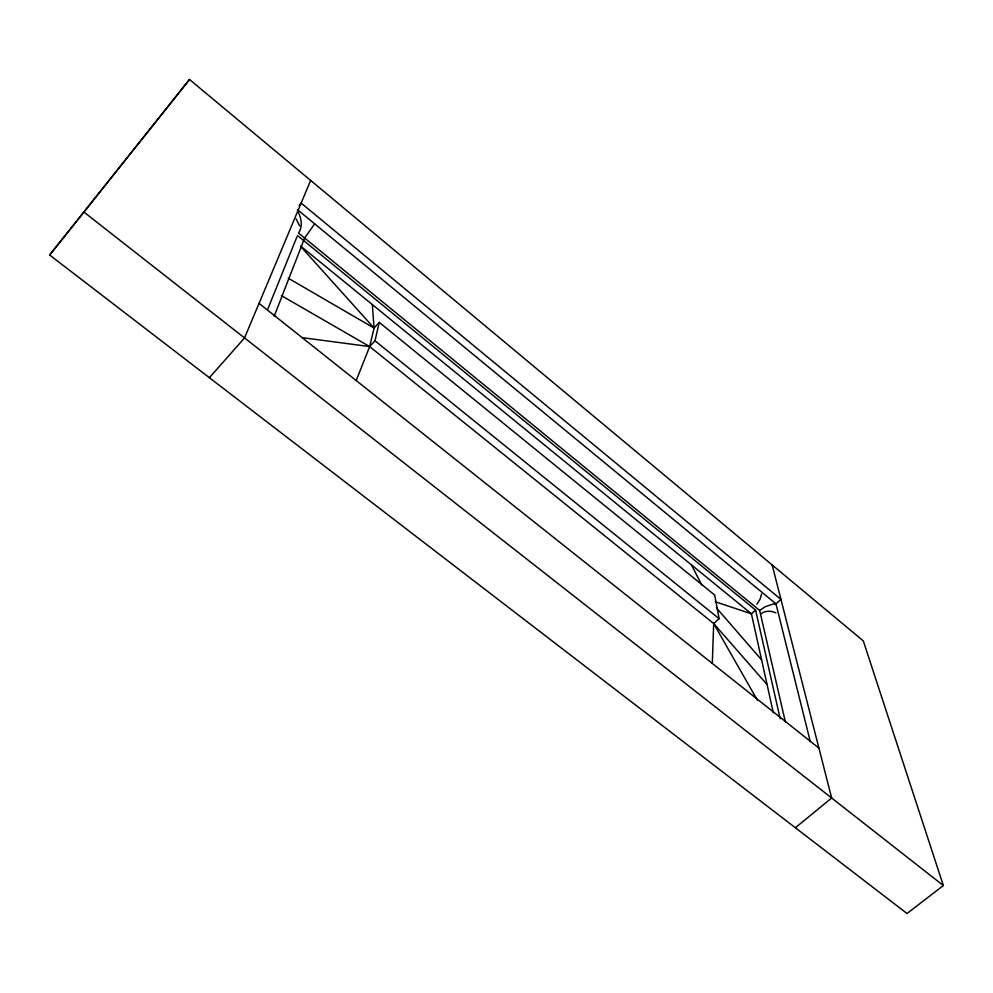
<?xml version="1.0" encoding="UTF-8"?>
<svg xmlns="http://www.w3.org/2000/svg" width="993" height="993" viewBox="0 0 993 993"><rect width="100%" height="100%" fill="white"/><g stroke="black" fill="none" stroke-linecap="round" stroke-linejoin="round"><path stroke-width="1.49" d="M712.304 663.336L713.694 623.554L719.118 618.689L714.699 595.043L379.252 322.39L374.051 328.05L369.669 346.582L356.239 380.456M761.569 593.938L760.166 599.077L756.865 604.278M302.058 337.62L369.669 346.582L374.994 340.798L379.252 322.39M274.229 316.134L304.628 238.047L314.644 223.835M267.787 309.158L296.895 236.93M310.66 180.428L244.539 337.93L209.399 377.712M49.65 255.015L189.514 79.49L863.302 640.895L943.35 885.533L907.031 913.51L49.65 255.015L189.514 79.49M299.141 205.402L301.14 203.093L780.957 599.412L775.248 604.476M751.155 614.034L755.599 610.087L297.466 235.515M795.356 827.752L831.662 798.012L772.157 564.943M785.314 721.725L759.67 610.447L764.908 606.847L773.646 603.881L775.967 603.831L810.288 741.659M760.514 614.108C764.784 610.546 771.015 610.534 775.868 612.892M715.208 601.746L751.416 613.798L773.299 712.701M281.404 295.616L369.669 346.582L713.694 623.554L767.08 684.599M288.255 278.201L374.051 328.05L372.338 304.566M84.132 212.229L943.35 885.533M259.036 303.374L818.927 748.126M374.994 340.798L719.118 618.689M300.767 246.19L751.416 613.798M759.67 610.447L298.471 233.02C303.188 226.454 301.251 217.343 297.478 210.801M297.428 209.66L775.967 603.831M300.606 246.376L374.051 328.05M716.437 607.915L761.619 659.886M296.15 218.919L299.601 225.92M713.694 623.554L757.386 700.189M691.426 564.856L701.803 585.026M755.599 610.087L780.175 718.721"/></g></svg>
